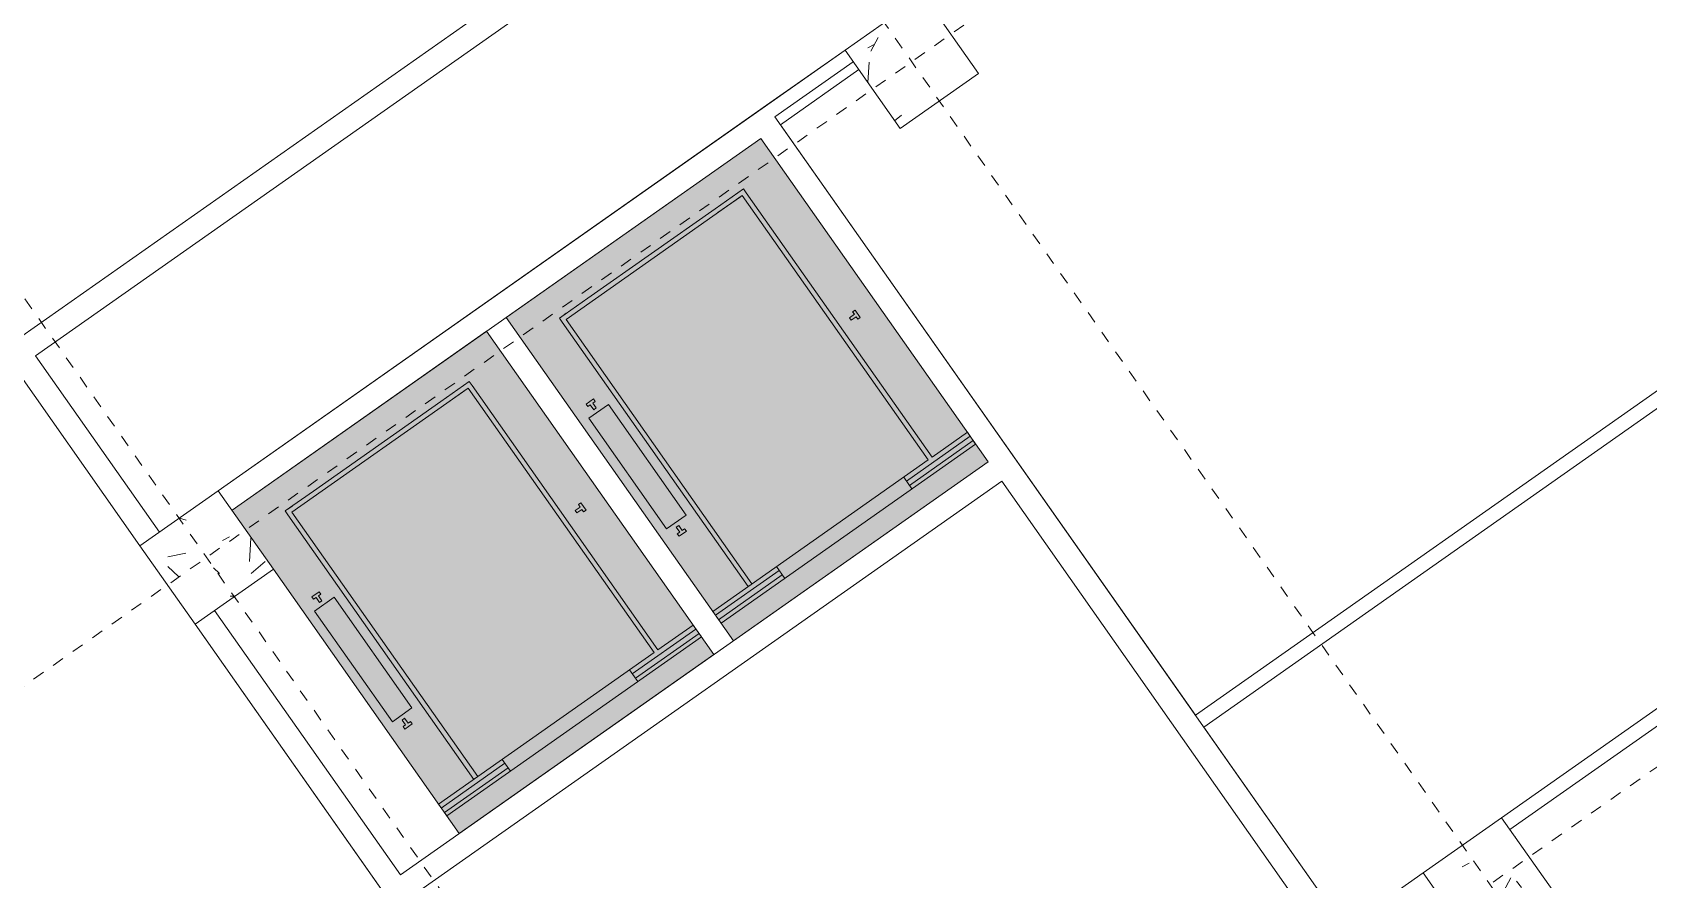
# Model space of a CAD drawing. Extents: x 274235 to 276654, y 142848 to 144425.
# Drawn here: x 275898.2 to 275911.7, y 143109.32 to 143116.4 of the extents above; entities that cross this region are included whole.
import ezdxf

# ---------------------------------------------------------------- set-up
doc = ezdxf.new("R2010")
doc.units = 0
doc.header["$LTSCALE"] = 1.5
doc.linetypes.add('ACM-G-CENTER', pattern=[50.800000000000004, 31.75, -6.350000000000001, 6.350000000000001, -6.350000000000001])
doc.layers.get('0').update_dxf_attribs({"linetype": 'CONTINUOUS', "lineweight": 0})
for name, color, linetype, lineweight in [('_ACM-A-DETL', 7, 'CONTINUOUS', 5), ('_ACM-A-GRID', 3, 'CONTINUOUS', 5), ('_ACM-A-OTHER', 1, 'CONTINUOUS', 5), ('_ACM-A-WALL-FULL', 6, 'CONTINUOUS', 13), ('_ACM-S-STRU-CLOS', 5, 'CONTINUOUS', 5)]:
    doc.layers.add(name, color=color, linetype=linetype, lineweight=lineweight)

# ---------------------------------------------------------------- blocks, each defined once
blk = doc.blocks.new('M_Concrete-Rectangular-Column - 800 x 800mm-V1069-B1_Working')
at = {"layer": '_ACM-A-DETL', "color": 250}
for p, q in [((400.0000000000002, 400.0000000000002), (-399.9999999999999, 400.0000000000002)), ((-399.9999999999999, 400.0000000000002), (-399.9999999999999, -399.9999999999999)), ((400.0000000000002, -399.9999999999999), (400.0000000000002, 400.0000000000002)), ((-399.9999999999999, -399.9999999999999), (400.0000000000002, -399.9999999999999))]:
    blk.add_line(p, q, dxfattribs=at)
blk = doc.blocks.new('M_Concrete-Rectangular-Column - 800 x 800mm-V1070-B1_Working')
at = {"layer": '_ACM-A-DETL', "color": 250}
for p, q in [((400.0000000000002, 400.0000000000002), (-399.9999999999999, 400.0000000000002)), ((-399.9999999999999, 400.0000000000002), (-399.9999999999999, -399.9999999999999)), ((400.0000000000002, -399.9999999999999), (400.0000000000002, 400.0000000000002)), ((-399.9999999999999, -399.9999999999999), (400.0000000000002, -399.9999999999999))]:
    blk.add_line(p, q, dxfattribs=at)
blk = doc.blocks.new('acm_Generic Model-Elevator-Side Load - Side Load Elevator-3994277-B1_Working')
at = {"layer": '_ACM-A-OTHER'}
blk.add_hatch(color=256, dxfattribs=at).paths.add_polyline_path([(6.930349627509713e-11, -1299.999999999098), (0, 1300.0000000009), (-3299.999999999943, 1300.000000001021), (-3299.999999999874, -1299.999999999237), (-1751.342154547547, -1299.999999999167)])
for p, q in [((-3299.999999999997, 1300.000000000008), (-3299.999999999997, -1299.999999999994)), ((2.707167823245982e-13, 1300.000000000008), (-3299.999999999997, 1300.000000000008)), ((-6.930349627509713e-11, 1299.999999999912), (-3300.000000000012, 1300.000000000051)), ((-3300.000000000012, 1300.000000000051), (-3299.999999999943, -1300.00000000019)), ((-299.9999999999984, 1300.000000000001), (-179.9999999999997, 1300.000000000001)), ((-299.9999999999984, 940.0000000000175), (-299.9999999999984, 1300.000000000001)), ((-259.9999999999923, 1300.000000000001), (-259.9999999999923, 650.0000000000009)), ((-214.9999999999904, 1300.000000000001), (-214.9999999999904, 650.0000000000009)), ((-179.9999999999997, 1300.000000000001), (-179.9999999999997, -1299.999999999998)), ((2.707167823245982e-13, 1300.000000000008), (2.707167823245982e-13, -1299.999999999994)), ((0, -1300.000000000051), (-6.930349627509713e-11, 1299.999999999912)), ((-1674.999999999999, 1095.000000000011), (-1674.999999999999, 1120.000000000012)), ((-1674.999999999999, 1120.000000000012), (-1599.999999999999, 1120.000000000013)), ((-1649.999999999999, 1095.000000000012), (-1674.999999999999, 1095.000000000012)), ((-1649.999999999998, 1045.000000000012), (-1649.999999999999, 1095.000000000012)), ((-1624.999999999999, 1095.000000000013), (-1624.999999999998, 1045.000000000013)), ((-1599.999999999999, 1095.000000000013), (-1624.999999999999, 1095.000000000013)), ((-1599.999999999999, 1120.000000000013), (-1599.999999999999, 1095.000000000013)), ((-1624.999999999998, 1045.000000000013), (-1649.999999999998, 1045.000000000013)), ((-3039.99999999995, 940.0000000000175), (-3039.99999999995, 650.0000000000009)), ((-3039.99999999995, 940.0000000000175), (-3000.000000000007, 940.0000000000175)), ((-3000.000000000007, 940.0000000000175), (-299.9999999999984, 940.0000000000175)), ((-3000.000000000007, -899.9999999999976), (-3000.000000000007, 900.0000000000058)), ((-3000.000000000007, 900.0000000000058), (-299.9999999999984, 900.0000000000058)), ((-3000.000000000007, 650.0000000000009), (-3000.000000000007, 880.0000000000128)), ((-299.9999999999984, 900.0000000000058), (-299.9999999999984, -1299.999999999998)), ((-3039.99999999995, 650.0000000000009), (-3039.99999999995, -650.0000000000686)), ((-299.9999999999984, 650.0000000000009), (-179.9999999999997, 650.0000000000009)), ((-3039.99999999995, -650.0000000000684), (-3039.99999999995, -939.9999999999953)), ((-299.9999999999984, -649.9999999999992), (-179.9999999999997, -649.9999999999992)), ((-259.9999999999923, -649.9999999999992), (-259.9999999999923, -1299.999999999998)), ((-214.9999999999904, -649.9999999999992), (-214.9999999999904, -1299.999999999998)), ((-3039.99999999995, -869.0976770246968), (-3039.99999999995, -914.0976770246909)), ((-3039.99999999995, -939.9999999999953), (-3000.000000000007, -939.9999999999953)), ((-3000.000000000007, -899.9999999999976), (-299.9999999999984, -899.9999999999976)), ((-3000.000000000007, -939.9999999999953), (-299.9999999999984, -939.9999999999953)), ((-2215.000000000008, -1020.000000000013), (-2215.000000000008, -1220)), ((-2215.000000000008, -1020.000000000013), (-1085.000000000003, -1020.000000000013)), ((-1085.000000000003, -1020.000000000013), (-1085.000000000003, -1220)), ((-2300.000000000003, -1094.999999999993), (-2325.000000000003, -1094.999999999993)), ((-2325.000000000003, -1094.999999999992), (-2325.000000000005, -1169.999999999992)), ((-2325.000000000005, -1169.999999999992), (-2300.000000000004, -1169.999999999992)), ((-2300.000000000004, -1119.999999999993), (-2300.000000000004, -1094.999999999993)), ((-2250.000000000004, -1119.999999999994), (-2300.000000000004, -1119.999999999994)), ((-2300.000000000004, -1144.999999999992), (-2250.000000000004, -1144.999999999992)), ((-2300.000000000004, -1169.999999999993), (-2300.000000000004, -1144.999999999992)), ((-2250.000000000004, -1144.999999999993), (-2250.000000000004, -1119.999999999994)), ((-1050.00000000004, -1119.999999999997), (-1000.00000000004, -1119.999999999997)), ((-1050.00000000004, -1144.999999999997), (-1050.00000000004, -1119.999999999997)), ((-1000.00000000004, -1144.999999999996), (-1050.00000000004, -1144.999999999996)), ((-1000.000000000041, -1094.999999999997), (-975.0000000000404, -1094.999999999997)), ((-1000.00000000004, -1119.999999999997), (-1000.00000000004, -1094.999999999997)), ((-1000.00000000004, -1169.999999999997), (-1000.00000000004, -1144.999999999996)), ((-975.0000000000393, -1169.999999999996), (-1000.00000000004, -1169.999999999996)), ((-975.0000000000404, -1094.999999999996), (-975.0000000000393, -1169.999999999996)), ((-3299.999999999997, -1299.999999999994), (0, -1299.999999999994)), ((-3299.999999999943, -1300.00000000019), (0, -1300.000000000051)), ((-2215.000000000008, -1220), (-1085.000000000003, -1220)), ((-299.9999999999984, -1299.999999999998), (-179.9999999999997, -1299.999999999998))]:
    blk.add_line(p, q, dxfattribs=at)
blk = doc.blocks.new('acm_Generic Model-Elevator-Side Load - Side Load Elevator-3994298-B1_Working')
at = {"layer": '_ACM-A-OTHER'}
blk.add_hatch(color=256, dxfattribs=at).paths.add_polyline_path([(0, -1299.999999998977), (0, 1300.000000001108), (-3299.999999999943, 1300.000000001108), (-3299.999999999874, -1299.999999998994), (-1900.000000000885, -1299.999999998994)])
for p, q in [((-3299.999999999997, 1300.000000000008), (-3299.999999999997, -1299.999999999994)), ((2.707167823245982e-13, 1300.000000000008), (-3299.999999999997, 1300.000000000008)), ((-6.930349627509713e-11, 1300.000000000051), (-3300.000000000012, 1300.000000000051)), ((-3300.000000000012, 1300.000000000051), (-3299.999999999943, -1300.000000000051)), ((-299.9999999999984, 1300.000000000001), (-179.9999999999997, 1300.000000000001)), ((-299.9999999999984, 940.0000000000175), (-299.9999999999984, 1300.000000000001)), ((-259.9999999999923, 1300.000000000001), (-259.9999999999923, 650.0000000000009)), ((-214.9999999999904, 1300.000000000001), (-214.9999999999904, 650.0000000000009)), ((-179.9999999999997, 1300.000000000001), (-179.9999999999997, -1299.999999999998)), ((2.707167823245982e-13, 1300.000000000008), (2.707167823245982e-13, -1299.999999999994)), ((-6.930349627509713e-11, -1300.000000000051), (-6.930349627509713e-11, 1300.000000000051)), ((-1674.999999999999, 1095.000000000011), (-1674.999999999999, 1120.000000000012)), ((-1674.999999999999, 1120.000000000012), (-1599.999999999999, 1120.000000000013)), ((-1649.999999999999, 1095.000000000012), (-1674.999999999999, 1095.000000000012)), ((-1649.999999999998, 1045.000000000012), (-1649.999999999999, 1095.000000000012)), ((-1624.999999999999, 1095.000000000013), (-1624.999999999998, 1045.000000000013)), ((-1599.999999999999, 1095.000000000013), (-1624.999999999999, 1095.000000000013)), ((-1599.999999999999, 1120.000000000013), (-1599.999999999999, 1095.000000000013)), ((-1624.999999999998, 1045.000000000013), (-1649.999999999998, 1045.000000000013)), ((-3039.99999999995, 940.0000000000175), (-3039.99999999995, 650.0000000000009)), ((-3039.99999999995, 940.0000000000175), (-3000.000000000007, 940.0000000000175)), ((-3000.000000000007, 940.0000000000175), (-299.9999999999984, 940.0000000000175)), ((-3000.000000000007, -899.9999999999976), (-3000.000000000007, 900.0000000000058)), ((-3000.000000000007, 900.0000000000058), (-299.9999999999984, 900.0000000000058)), ((-3000.000000000007, 650.0000000000009), (-3000.000000000007, 880.0000000000128)), ((-299.9999999999984, 900.0000000000058), (-299.9999999999984, -1299.999999999998)), ((-3039.99999999995, 650.0000000000009), (-3039.99999999995, -650.0000000000686)), ((-299.9999999999984, 650.0000000000009), (-179.9999999999997, 650.0000000000009)), ((-3039.99999999995, -650.0000000000684), (-3039.99999999995, -939.9999999999953)), ((-299.9999999999984, -649.9999999999992), (-179.9999999999997, -649.9999999999992)), ((-259.9999999999923, -649.9999999999992), (-259.9999999999923, -1299.999999999998)), ((-214.9999999999904, -649.9999999999992), (-214.9999999999904, -1299.999999999998)), ((-3039.99999999995, -869.0976770246968), (-3039.99999999995, -914.0976770246909)), ((-3039.99999999995, -939.9999999999953), (-3000.000000000007, -939.9999999999953)), ((-3000.000000000007, -899.9999999999976), (-299.9999999999984, -899.9999999999976)), ((-3000.000000000007, -939.9999999999953), (-299.9999999999984, -939.9999999999953)), ((-2215.000000000008, -1020.000000000013), (-2215.000000000008, -1220)), ((-2215.000000000008, -1020.000000000013), (-1085.000000000003, -1020.000000000013)), ((-1085.000000000003, -1020.000000000013), (-1085.000000000003, -1220)), ((-2300.000000000003, -1094.999999999993), (-2325.000000000003, -1094.999999999993)), ((-2325.000000000003, -1094.999999999992), (-2325.000000000005, -1169.999999999992)), ((-2325.000000000005, -1169.999999999992), (-2300.000000000004, -1169.999999999992)), ((-2300.000000000004, -1119.999999999993), (-2300.000000000004, -1094.999999999993)), ((-2250.000000000004, -1119.999999999994), (-2300.000000000004, -1119.999999999994)), ((-2300.000000000004, -1144.999999999992), (-2250.000000000004, -1144.999999999992)), ((-2300.000000000004, -1169.999999999993), (-2300.000000000004, -1144.999999999992)), ((-2250.000000000004, -1144.999999999993), (-2250.000000000004, -1119.999999999994)), ((-1050.00000000004, -1119.999999999997), (-1000.00000000004, -1119.999999999997)), ((-1050.00000000004, -1144.999999999997), (-1050.00000000004, -1119.999999999997)), ((-1000.00000000004, -1144.999999999996), (-1050.00000000004, -1144.999999999996)), ((-1000.000000000041, -1094.999999999997), (-975.0000000000404, -1094.999999999997)), ((-1000.00000000004, -1119.999999999997), (-1000.00000000004, -1094.999999999997)), ((-1000.00000000004, -1169.999999999997), (-1000.00000000004, -1144.999999999996)), ((-975.0000000000393, -1169.999999999996), (-1000.00000000004, -1169.999999999996)), ((-975.0000000000404, -1094.999999999996), (-975.0000000000393, -1169.999999999996)), ((-2700.000000000831, -1299.999999999994), (0, -1299.999999999994)), ((-2700.000000000897, -1300.000000000051), (-6.930349627509713e-11, -1300.000000000051)), ((-2215.000000000008, -1220), (-1085.000000000003, -1220)), ((-299.9999999999984, -1299.999999999998), (-179.9999999999997, -1299.999999999998))]:
    blk.add_line(p, q, dxfattribs=at)
blk = doc.blocks.new('BASEMENT20250512')
at = {"layer": '_ACM-A-WALL-FULL', "lineweight": 9}
for p, q in [((658888.3959661493, 652936.9465977182), (658322.7105411992, 652371.2611727681)), ((658464.1318974366, 652229.8398165308), (659029.8173223857, 652795.5252414801)), ((658322.7105411991, 652371.2611727682), (654362.912566554, 648411.4631981233)), ((667302.9666408746, 643391.0050730926), (658464.1318974363, 652229.8398165309)), ((654504.3339227912, 648270.0418418861), (658322.710541199, 652088.4184602937)), ((658322.7105411991, 652088.4184602937), (660656.1629191152, 649754.9660823777)), ((660656.1629191152, 649754.9660823777), (656413.522231996, 645512.3253952581)), ((656554.9435882332, 645370.9040390209), (660797.5842753524, 649613.5447261403)), ((660797.5842753524, 649613.5447261403), (664545.250194247, 645865.8788072459)), ((656413.522231996, 645512.3253952581), (654504.3339227908, 647421.5137044631)), ((654362.912566554, 647280.0923482254), (656272.1008757586, 645370.9040390209))]:
    blk.add_line(p, q, dxfattribs=at)
at = {"layer": '_ACM-A-OTHER', "rotation": 314.9999999999986}
for name, p in [('acm_Generic Model-Elevator-Side Load - Side Load Elevator-3994277-B1_Working', (659736.9241035725, 648835.7272668352)), ('acm_Generic Model-Elevator-Side Load - Side Load Elevator-3994298-B1_Working', (657757.0251162497, 646855.8282795129))]:
    blk.add_blockref(name, p, dxfattribs=at)
at = {"layer": '_ACM-S-STRU-CLOS', "rotation": 44.99999999999453}
for name, p in [('M_Concrete-Rectangular-Column - 800 x 800mm-V1069-B1_Working', (659454.0813910969, 652936.9465977182)), ('M_Concrete-Rectangular-Column - 800 x 800mm-V1070-B1_Working', (654362.9125665535, 647845.7777731747))]:
    blk.add_blockref(name, p, dxfattribs=at)
blk = doc.blocks.new('M_Concrete-Rectangular-Column - 800 x 800mm-V29-F5_Working')
at = {"layer": '_ACM-S-STRU-CLOS'}
h = blk.add_hatch(dxfattribs=at)
h.set_pattern_fill('FP_35', color=256, style=0, pattern_type=2)
h.set_pattern_definition([(4.999999999999999, (-928000.595, 4608.31), (940.4236980315761, -1120.75347945461), [152.4, -1676.4]), (310, (-928000.595, 4608.31), (881.4169468992006, 1280.143601645101), [121.92, -1341.12]), (55.451, (-927922.2270000001, 4514.914000000001), (1821.84215116403, 159.3758739208037), [129.52, -1424.721]), (1.184, (-927713.2270000001, 4895.678), (1295.625077865399, -1771.284386199539), [228.6, -2514.6]), (51.63600000000001, (-927605.2579999999, 4748.072), (2742.61371007499, 56.71003331596489), [194.28, -2137.081]), (306.184, (-927713.2270000001, 4895.678), (2742.614468039805, 56.68333553822958), [182.88, -2011.68]), (336, (-927641.385, 4680.152), (279.1610305951743, -1436.159535889394), [152.4, -1676.4]), (281, (-927641.385, 4680.152), (1391.530565339019, 692.3194066623228), [121.92, -1341.12]), (26.451, (-927618.122, 4560.472), (1670.686005617264, -743.8533212809045), [129.52, -1424.721]), (352.5, (-928000.595, 4608.31), (495.7876537561635, 460.8433037540618), [67.056, -1257.808, 67.056, -2640.584]), (352.5, (-928000.595, 4608.31), (495.7876537561635, 460.8433037540618), [-1391.92, -1294.384, 67.056, -1279.144]), (322.5, (-928000.595, 4608.31), (944.6960760343029, 188.7172577094912), [67.056, -709.168, 67.056, -1740.408]), (322.5, (-928000.595, 4608.31), (944.6960760343029, 188.7172577094912), [-843.28, -1227.328, 67.056, -446.024]), (282.5, (-928321.0109999999, 4928.726), (734.6106044989533, -799.425746572302), [67.056, -440.944, 67.056, -3621.024]), (282.5, (-928321.0109999999, 4928.726), (734.6106044989533, -799.425746572302), [-575.056, -1517.904, 67.056, -2036.064]), (272.5, (-928464.695, 5072.41), (981.7811324214794, -694.1109482973148), [67.056, -593.344, 67.056, -985.52, -1493.52]), (272.5, (-928464.695, 5072.41), (981.7811324214794, -694.1109482973148), [-1712.976, 67.056, -1426.464])])
h.paths.add_polyline_path([(-399.9999999989215, -400.0000000000477), (400.0000000010699, -400.0000000000477), (400.0000000010699, 399.9999999999437), (-399.9999999989042, 399.9999999999783)])
at = {"layer": '_ACM-A-DETL'}
for p, q in [((400.0000000000002, 400.0000000000002), (-399.9999999999999, 400.0000000000002)), ((-399.9999999999999, 400.0000000000002), (-399.9999999999999, -399.9999999999999)), ((400.0000000000002, -399.9999999999999), (400.0000000000002, 400.0000000000002)), ((-399.9999999999999, -399.9999999999999), (400.0000000000002, -399.9999999999999))]:
    blk.add_line(p, q, dxfattribs=at)
blk = doc.blocks.new('M_Concrete-Rectangular-Column - 800 x 800mm-V30-F5_Working')
at = {"layer": '_ACM-S-STRU-CLOS'}
h = blk.add_hatch(dxfattribs=at)
h.set_pattern_fill('FP_36', color=256, style=0, pattern_type=2)
h.set_pattern_definition([(4.999999999999999, (-928000.595, 13008.31), (940.4236980315761, -1120.75347945461), [152.4, -1676.4]), (310, (-928000.595, 13008.31), (881.4169468992006, 1280.143601645101), [121.92, -1341.12]), (55.451, (-927922.2270000001, 12914.914), (1821.84215116403, 159.3758739208037), [129.52, -1424.721]), (1.184, (-927713.2270000001, 13295.678), (1295.625077865399, -1771.284386199539), [228.6, -2514.6]), (51.63600000000001, (-927605.2579999999, 13148.072), (2742.61371007499, 56.71003331596489), [194.28, -2137.081]), (306.184, (-927713.2270000001, 13295.678), (2742.614468039805, 56.68333553822958), [182.88, -2011.68]), (336, (-927641.385, 13080.152), (279.1610305951743, -1436.159535889394), [152.4, -1676.4]), (281, (-927641.385, 13080.152), (1391.530565339019, 692.3194066623228), [121.92, -1341.12]), (26.451, (-927618.122, 12960.472), (1670.686005617264, -743.8533212809045), [129.52, -1424.721]), (352.5, (-928000.595, 13008.31), (495.7876537561635, 460.8433037540618), [67.056, -1257.808, 67.056, -2640.584]), (352.5, (-928000.595, 13008.31), (495.7876537561635, 460.8433037540618), [-1391.92, -1294.384, 67.056, -1279.144]), (322.5, (-928000.595, 13008.31), (944.6960760343029, 188.7172577094912), [67.056, -709.168, 67.056, -1740.408]), (322.5, (-928000.595, 13008.31), (944.6960760343029, 188.7172577094912), [-843.28, -1227.328, 67.056, -446.024]), (282.5, (-928321.0109999999, 13328.726), (734.6106044989533, -799.425746572302), [67.056, -440.944, 67.056, -3621.024]), (282.5, (-928321.0109999999, 13328.726), (734.6106044989533, -799.425746572302), [-575.056, -1517.904, 67.056, -2036.064]), (272.5, (-928464.695, 13472.41), (981.7811324214794, -694.1109482973148), [67.056, -593.344, 67.056, -2479.04]), (272.5, (-928464.695, 13472.41), (981.7811324214794, -694.1109482973148), [-727.456, -985.52, 67.056, -1426.464])])
h.paths.add_polyline_path([(-399.9999999989388, -400.0000000000477), (400.0000000010352, -400.0000000000477), (400.0000000010526, 399.9999999999783), (-399.9999999989388, 399.9999999999783)])
at = {"layer": '_ACM-A-DETL'}
for p, q in [((400.0000000000002, 400.0000000000002), (-399.9999999999999, 400.0000000000002)), ((-399.9999999999999, 400.0000000000002), (-399.9999999999999, -399.9999999999999)), ((400.0000000000002, -399.9999999999999), (400.0000000000002, 400.0000000000002)), ((-399.9999999999999, -399.9999999999999), (400.0000000000002, -399.9999999999999))]:
    blk.add_line(p, q, dxfattribs=at)
blk = doc.blocks.new('M_Concrete-Rectangular-Column - 800 x 800mm-V31-F5_Working')
at = {"layer": '_ACM-S-STRU-CLOS'}
h = blk.add_hatch(dxfattribs=at)
h.set_pattern_fill('FP_37', color=256, style=0, pattern_type=2)
h.set_pattern_definition([(4.999999999999999, (-920800.595, 4608.31), (940.4236980315761, -1120.75347945461), [152.4, -1676.4]), (310, (-920800.595, 4608.31), (881.4169468992006, 1280.143601645101), [121.92, -1341.12]), (55.451, (-920722.2270000001, 4514.914000000001), (1821.84215116403, 159.3758739208037), [129.52, -1424.721]), (1.184, (-920513.2270000001, 4895.678), (1295.625077865399, -1771.284386199539), [228.6, -2514.6]), (51.63600000000001, (-920405.2579999999, 4748.072), (2742.61371007499, 56.71003331596489), [194.28, -2137.081]), (306.184, (-920513.2270000001, 4895.678), (2742.614468039805, 56.68333553822958), [182.88, -2011.68]), (336, (-920441.385, 4680.152), (279.1610305951743, -1436.159535889394), [152.4, -1676.4]), (281, (-920441.385, 4680.152), (1391.530565339019, 692.3194066623228), [121.92, -1341.12]), (26.451, (-920418.122, 4560.472), (1670.686005617264, -743.8533212809045), [129.52, -1424.721]), (352.5, (-920800.595, 4608.31), (495.7876537561635, 460.8433037540618), [67.056, -1257.808, 67.056, -2640.584]), (352.5, (-920800.595, 4608.31), (495.7876537561635, 460.8433037540618), [-1391.92, -1294.384, 67.056, -1279.144]), (322.5, (-920800.595, 4608.31), (944.6960760343029, 188.7172577094912), [67.056, -709.168, 67.056, -1740.408]), (322.5, (-920800.595, 4608.31), (944.6960760343029, 188.7172577094912), [-843.28, -1227.328, 67.056, -446.024]), (282.5, (-921121.0109999999, 4928.726), (734.6106044989533, -799.425746572302), [67.056, -440.944, 67.056, -3621.024]), (282.5, (-921121.0109999999, 4928.726), (734.6106044989533, -799.425746572302), [-575.056, -1517.904, 67.056, -2036.064]), (272.5, (-921264.695, 5072.41), (981.7811324214794, -694.1109482973148), [67.056, -593.344, 67.056, -985.52, -1493.52]), (272.5, (-921264.695, 5072.41), (981.7811324214794, -694.1109482973148), [-1712.976, 67.056, -1426.464])])
h.paths.add_polyline_path([(-399.9999999988522, -400.0000000000477), (400.0000000011219, -400.0000000000477), (400.0000000011392, 399.9999999999783), (-399.9999999988522, 399.9999999999437)])
at = {"layer": '_ACM-A-DETL'}
for p, q in [((400.0000000000002, 400.0000000000002), (-399.9999999999999, 400.0000000000002)), ((-399.9999999999999, 400.0000000000002), (-399.9999999999999, -399.9999999999999)), ((400.0000000000002, -399.9999999999999), (400.0000000000002, 400.0000000000002)), ((-399.9999999999999, -399.9999999999999), (400.0000000000002, -399.9999999999999))]:
    blk.add_line(p, q, dxfattribs=at)
blk = doc.blocks.new('acm_Generic Model-Elevator-Side Load - Side Load Elevator-3994277-F5_Working')
at = {"layer": '_ACM-A-OTHER'}
blk.add_hatch(color=256, dxfattribs=at).paths.add_polyline_path([(0, -1299.999999998994), (-6.930349627509713e-11, 1300.000000000969), (-3300.000000000047, 1300.000000001108), (-3299.999999999977, -1299.999999999133), (-1747.775480146151, -1299.999999999063)])
for p, q in [((-3299.999999999997, 1300.000000000008), (-3299.999999999997, -1299.999999999994)), ((2.707167823245982e-13, 1300.000000000008), (-3299.999999999997, 1300.000000000008)), ((-6.930349627509713e-11, 1299.999999999912), (-3300.000000000012, 1300.000000000051)), ((-3300.000000000012, 1300.000000000051), (-3299.999999999943, -1300.00000000019)), ((-299.9999999999984, 1300.000000000001), (-179.9999999999997, 1300.000000000001)), ((-299.9999999999984, 940.0000000000175), (-299.9999999999984, 1300.000000000001)), ((-259.9999999999923, 1300.000000000001), (-259.9999999999923, 650.0000000000009)), ((-214.9999999999904, 1300.000000000001), (-214.9999999999904, 650.0000000000009)), ((-179.9999999999997, 1300.000000000001), (-179.9999999999997, -1299.999999999998)), ((2.707167823245982e-13, 1300.000000000008), (2.707167823245982e-13, -1299.999999999994)), ((0, -1300.000000000051), (-6.930349627509713e-11, 1299.999999999912)), ((-1674.999999999999, 1095.000000000011), (-1674.999999999999, 1120.000000000012)), ((-1674.999999999999, 1120.000000000012), (-1599.999999999999, 1120.000000000013)), ((-1649.999999999999, 1095.000000000012), (-1674.999999999999, 1095.000000000012)), ((-1649.999999999998, 1045.000000000012), (-1649.999999999999, 1095.000000000012)), ((-1624.999999999999, 1095.000000000013), (-1624.999999999998, 1045.000000000013)), ((-1599.999999999999, 1095.000000000013), (-1624.999999999999, 1095.000000000013)), ((-1599.999999999999, 1120.000000000013), (-1599.999999999999, 1095.000000000013)), ((-1624.999999999998, 1045.000000000013), (-1649.999999999998, 1045.000000000013)), ((-3039.99999999995, 940.0000000000175), (-3039.99999999995, 650.0000000000009)), ((-3039.99999999995, 940.0000000000175), (-3000.000000000007, 940.0000000000175)), ((-3000.000000000007, 940.0000000000175), (-299.9999999999984, 940.0000000000175)), ((-3000.000000000007, -899.9999999999976), (-3000.000000000007, 900.0000000000058)), ((-3000.000000000007, 900.0000000000058), (-299.9999999999984, 900.0000000000058)), ((-3000.000000000007, 650.0000000000009), (-3000.000000000007, 880.0000000000128)), ((-299.9999999999984, 900.0000000000058), (-299.9999999999984, -1299.999999999998)), ((-3039.99999999995, 650.0000000000009), (-3039.99999999995, -650.0000000000686)), ((-299.9999999999984, 650.0000000000009), (-179.9999999999997, 650.0000000000009)), ((-3039.99999999995, -650.0000000000684), (-3039.99999999995, -939.9999999999953)), ((-299.9999999999984, -649.9999999999992), (-179.9999999999997, -649.9999999999992)), ((-259.9999999999923, -649.9999999999992), (-259.9999999999923, -1299.999999999998)), ((-214.9999999999904, -649.9999999999992), (-214.9999999999904, -1299.999999999998)), ((-3039.99999999995, -869.0976770246968), (-3039.99999999995, -914.0976770246909)), ((-3039.99999999995, -939.9999999999953), (-3000.000000000007, -939.9999999999953)), ((-3000.000000000007, -899.9999999999976), (-299.9999999999984, -899.9999999999976)), ((-3000.000000000007, -939.9999999999953), (-299.9999999999984, -939.9999999999953)), ((-2215.000000000008, -1020.000000000013), (-2215.000000000008, -1220)), ((-2215.000000000008, -1020.000000000013), (-1085.000000000003, -1020.000000000013)), ((-1085.000000000003, -1020.000000000013), (-1085.000000000003, -1220)), ((-2300.000000000003, -1094.999999999993), (-2325.000000000003, -1094.999999999993)), ((-2325.000000000003, -1094.999999999992), (-2325.000000000005, -1169.999999999992)), ((-2325.000000000005, -1169.999999999992), (-2300.000000000004, -1169.999999999992)), ((-2300.000000000004, -1119.999999999993), (-2300.000000000004, -1094.999999999993)), ((-2250.000000000004, -1119.999999999994), (-2300.000000000004, -1119.999999999994)), ((-2300.000000000004, -1144.999999999992), (-2250.000000000004, -1144.999999999992)), ((-2300.000000000004, -1169.999999999993), (-2300.000000000004, -1144.999999999992)), ((-2250.000000000004, -1144.999999999993), (-2250.000000000004, -1119.999999999994)), ((-1050.00000000004, -1119.999999999997), (-1000.00000000004, -1119.999999999997)), ((-1050.00000000004, -1144.999999999997), (-1050.00000000004, -1119.999999999997)), ((-1000.00000000004, -1144.999999999996), (-1050.00000000004, -1144.999999999996)), ((-1000.000000000041, -1094.999999999997), (-975.0000000000404, -1094.999999999997)), ((-1000.00000000004, -1119.999999999997), (-1000.00000000004, -1094.999999999997)), ((-1000.00000000004, -1169.999999999997), (-1000.00000000004, -1144.999999999996)), ((-975.0000000000393, -1169.999999999996), (-1000.00000000004, -1169.999999999996)), ((-975.0000000000404, -1094.999999999996), (-975.0000000000393, -1169.999999999996)), ((-3299.999999999997, -1299.999999999994), (0, -1299.999999999994)), ((-3299.999999999943, -1300.00000000019), (0, -1300.000000000051)), ((-2215.000000000008, -1220), (-1085.000000000003, -1220)), ((-299.9999999999984, -1299.999999999998), (-179.9999999999997, -1299.999999999998))]:
    blk.add_line(p, q, dxfattribs=at)
blk = doc.blocks.new('acm_Generic Model-Elevator-Side Load - Side Load Elevator-3994298-F5_Working')
at = {"layer": '_ACM-A-OTHER'}
blk.add_hatch(color=256, dxfattribs=at).paths.add_polyline_path([(-1.386069925501943e-10, -1299.999999998855), (-1.386069925501943e-10, 1300.000000001246), (-3300.000000000081, 1300.000000001229), (-3300.000000000012, -1299.999999998855), (-1900.000000000746, -1299.999999998855)])
for p, q in [((-3299.999999999997, 1300.000000000008), (-3299.999999999997, -1299.999999999994)), ((2.707167823245982e-13, 1300.000000000008), (-3299.999999999997, 1300.000000000008)), ((-6.930349627509713e-11, 1300.000000000051), (-3300.000000000012, 1300.000000000051)), ((-3300.000000000012, 1300.000000000051), (-3299.999999999943, -1300.000000000051)), ((-299.9999999999984, 1300.000000000001), (-179.9999999999997, 1300.000000000001)), ((-299.9999999999984, 940.0000000000175), (-299.9999999999984, 1300.000000000001)), ((-259.9999999999923, 1300.000000000001), (-259.9999999999923, 650.0000000000009)), ((-214.9999999999904, 1300.000000000001), (-214.9999999999904, 650.0000000000009)), ((-179.9999999999997, 1300.000000000001), (-179.9999999999997, -1299.999999999998)), ((2.707167823245982e-13, 1300.000000000008), (2.707167823245982e-13, -1299.999999999994)), ((-6.930349627509713e-11, -1300.000000000051), (-6.930349627509713e-11, 1300.000000000051)), ((-1674.999999999999, 1095.000000000011), (-1674.999999999999, 1120.000000000012)), ((-1674.999999999999, 1120.000000000012), (-1599.999999999999, 1120.000000000013)), ((-1649.999999999999, 1095.000000000012), (-1674.999999999999, 1095.000000000012)), ((-1649.999999999998, 1045.000000000012), (-1649.999999999999, 1095.000000000012)), ((-1624.999999999999, 1095.000000000013), (-1624.999999999998, 1045.000000000013)), ((-1599.999999999999, 1095.000000000013), (-1624.999999999999, 1095.000000000013)), ((-1599.999999999999, 1120.000000000013), (-1599.999999999999, 1095.000000000013)), ((-1624.999999999998, 1045.000000000013), (-1649.999999999998, 1045.000000000013)), ((-3039.99999999995, 940.0000000000175), (-3039.99999999995, 650.0000000000009)), ((-3039.99999999995, 940.0000000000175), (-3000.000000000007, 940.0000000000175)), ((-3000.000000000007, 940.0000000000175), (-299.9999999999984, 940.0000000000175)), ((-3000.000000000007, -899.9999999999976), (-3000.000000000007, 900.0000000000058)), ((-3000.000000000007, 900.0000000000058), (-299.9999999999984, 900.0000000000058)), ((-3000.000000000007, 650.0000000000009), (-3000.000000000007, 880.0000000000128)), ((-299.9999999999984, 900.0000000000058), (-299.9999999999984, -1299.999999999998)), ((-3039.99999999995, 650.0000000000009), (-3039.99999999995, -650.0000000000686)), ((-299.9999999999984, 650.0000000000009), (-179.9999999999997, 650.0000000000009)), ((-3039.99999999995, -650.0000000000684), (-3039.99999999995, -939.9999999999953)), ((-299.9999999999984, -649.9999999999992), (-179.9999999999997, -649.9999999999992)), ((-259.9999999999923, -649.9999999999992), (-259.9999999999923, -1299.999999999998)), ((-214.9999999999904, -649.9999999999992), (-214.9999999999904, -1299.999999999998)), ((-3039.99999999995, -869.0976770246968), (-3039.99999999995, -914.0976770246909)), ((-3039.99999999995, -939.9999999999953), (-3000.000000000007, -939.9999999999953)), ((-3000.000000000007, -899.9999999999976), (-299.9999999999984, -899.9999999999976)), ((-3000.000000000007, -939.9999999999953), (-299.9999999999984, -939.9999999999953)), ((-2215.000000000008, -1020.000000000013), (-2215.000000000008, -1220)), ((-2215.000000000008, -1020.000000000013), (-1085.000000000003, -1020.000000000013)), ((-1085.000000000003, -1020.000000000013), (-1085.000000000003, -1220)), ((-2300.000000000003, -1094.999999999993), (-2325.000000000003, -1094.999999999993)), ((-2325.000000000003, -1094.999999999992), (-2325.000000000005, -1169.999999999992)), ((-2325.000000000005, -1169.999999999992), (-2300.000000000004, -1169.999999999992)), ((-2300.000000000004, -1119.999999999993), (-2300.000000000004, -1094.999999999993)), ((-2250.000000000004, -1119.999999999994), (-2300.000000000004, -1119.999999999994)), ((-2300.000000000004, -1144.999999999992), (-2250.000000000004, -1144.999999999992)), ((-2300.000000000004, -1169.999999999993), (-2300.000000000004, -1144.999999999992)), ((-2250.000000000004, -1144.999999999993), (-2250.000000000004, -1119.999999999994)), ((-1050.00000000004, -1119.999999999997), (-1000.00000000004, -1119.999999999997)), ((-1050.00000000004, -1144.999999999997), (-1050.00000000004, -1119.999999999997)), ((-1000.00000000004, -1144.999999999996), (-1050.00000000004, -1144.999999999996)), ((-1000.000000000041, -1094.999999999997), (-975.0000000000404, -1094.999999999997)), ((-1000.00000000004, -1119.999999999997), (-1000.00000000004, -1094.999999999997)), ((-1000.00000000004, -1169.999999999997), (-1000.00000000004, -1144.999999999996)), ((-975.0000000000393, -1169.999999999996), (-1000.00000000004, -1169.999999999996)), ((-975.0000000000404, -1094.999999999996), (-975.0000000000393, -1169.999999999996)), ((-2700.000000000524, -1299.999999999994), (0, -1299.999999999994)), ((-2700.000000000571, -1300.000000000051), (-6.930349627509713e-11, -1300.000000000051)), ((-2215.000000000008, -1220), (-1085.000000000003, -1220)), ((-299.9999999999984, -1299.999999999998), (-179.9999999999997, -1299.999999999998))]:
    blk.add_line(p, q, dxfattribs=at)
blk = doc.blocks.new('5f0512')
at = {"layer": '_ACM-A-GRID', "linetype": 'ACM-G-CENTER'}
for p, q in [((-376274.424225076, -41943.23660716298), (-311051.5573572834, -107166.1034749678)), ((-381365.5930496191, -47034.40543170681), (-316142.7261818273, -112257.2722995107)), ((-325241.2109590342, -61958.78767098126), (-353847.4571446225, -90565.0338565642)), ((-319301.5140184606, -67898.48461155617), (-347907.7602040488, -96504.730797139))]:
    blk.add_line(p, q, dxfattribs=at)
at = {"layer": '_ACM-A-WALL-FULL', "lineweight": 18}
for p, q in [((-347538.2671595415, -81144.57403426804), (-336931.6654417421, -70537.97231646813)), ((-342164.2556225222, -75487.719784774), (-347679.6885157787, -81003.15267803078)), ((-331338.4508132529, -76300.89257244195), (-337476.1376739523, -82438.57943314116)), ((-337391.2848602099, -82523.43224688363), (-331168.7451857682, -76300.89257244195)), ((-351780.9078252683, -77184.77608101489), (-346406.8963096433, -82558.78759664111)), ((-341315.7274850991, -77467.61877209728), (-345841.2108846928, -81993.10217169079)), ((-341796.5600963052, -78118.15701078821), (-341230.8746713561, -77552.47158583894)), ((-337476.1376739523, -82438.57943314116), (-341796.5600963052, -78118.15701078821)), ((-345699.7895284556, -82134.52352792793), (-341881.4129100478, -78316.14690952038)), ((-341881.4129100477, -78316.14690952038), (-339547.9605321316, -80649.59928743623)), ((-330284.8617199804, -78316.14688812708), (-334810.3451195743, -82841.63028772105)), ((-334725.4923058324, -82926.483101464), (-330200.0089062387, -78400.99970187014)), ((-339547.9605321316, -80649.59928743634), (-343790.6012192508, -84892.23997455591)), ((-343649.1798630136, -85033.66133079317), (-339406.5391758943, -80791.02064367372)), ((-339406.5391758943, -80791.02064367372), (-335658.8732569998, -84538.68656256818)), ((-346265.474953406, -82417.36624040396), (-347538.2671595415, -81144.57403426804)), ((-335941.7159694734, -83973.00113762007), (-337391.2848602099, -82523.43224688363)), ((-343790.6012192508, -84892.23997455591), (-345699.7895284557, -82983.05166535103)), ((-345841.2108846926, -83124.47302158875), (-340467.199369068, -88498.48453721334)), ((-335376.0305445235, -83407.3157126701), (-335941.7159694734, -83973.00113762007))]:
    blk.add_line(p, q, dxfattribs=at)
at = {"layer": '_ACM-A-OTHER', "rotation": 314.9999999999986}
for name, p in [('acm_Generic Model-Elevator-Side Load - Side Load Elevator-3994277-F5_Working', (-340467.1993476743, -81568.83810297889)), ('acm_Generic Model-Elevator-Side Load - Side Load Elevator-3994298-F5_Working', (-342447.0983349971, -83548.73709030112))]:
    blk.add_blockref(name, p, dxfattribs=at)
at = {"layer": '_ACM-S-STRU-CLOS', "rotation": 44.99999999999453}
for name, p in [('M_Concrete-Rectangular-Column - 800 x 800mm-V29-F5_Working', (-340750.0420601498, -77467.61877209588)), ('M_Concrete-Rectangular-Column - 800 x 800mm-V31-F5_Working', (-345841.2108846933, -82558.78759663936)), ('M_Concrete-Rectangular-Column - 800 x 800mm-V30-F5_Working', (-334810.3451195756, -83407.3157126701))]:
    blk.add_blockref(name, p, dxfattribs=at)

msp = doc.modelspace()

# ---------------------------------------------------------------- block references
at = {"xscale": 0.0009999999999999994, "yscale": 0.001, "zscale": 0.001, "rotation": 350.1075696352769}
msp.add_blockref('BASEMENT20250512', (275143.7222229671, 142586.2208173259), dxfattribs=at)

# ---------------------------------------------------------------- next in the draw order: block references
msp.add_blockref('5f0512', (276254.5380815538, 143133.931731411), dxfattribs=at)

doc.saveas('drawing.dxf')
